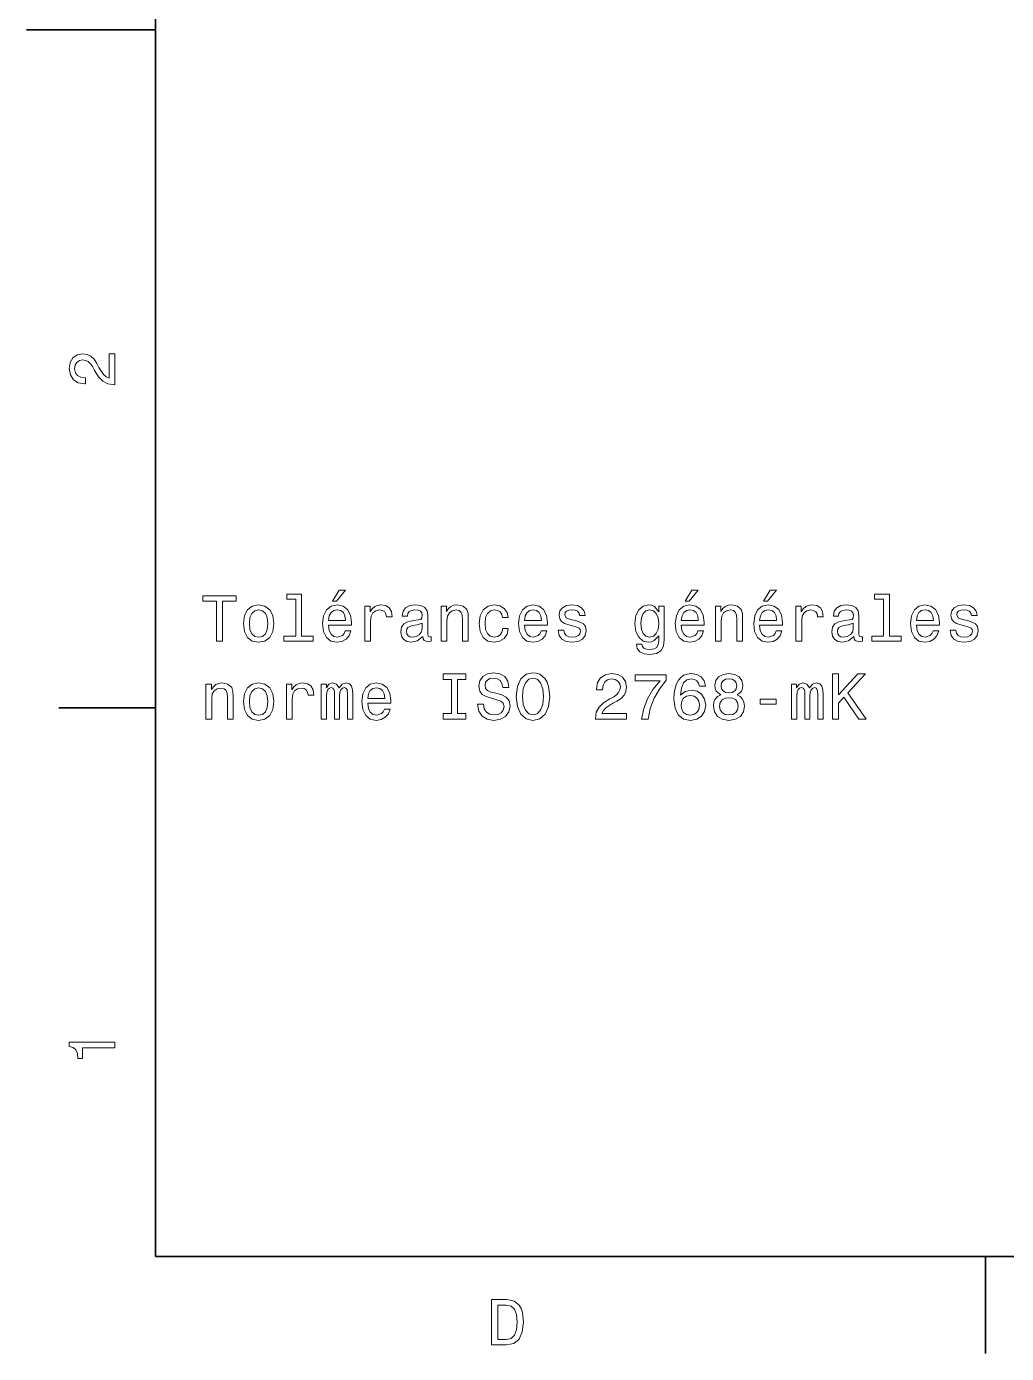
# Model space of a CAD drawing. Extents: x 0 to 297, y 0 to 210.
# Drawn here: x 0 to 75.9, y 2.5 to 105.3 of the extents above; entities that cross this region are included whole.
import ezdxf

# ---------------------------------------------------------------- set-up
doc = ezdxf.new("R2010")
doc.units = 0

msp = doc.modelspace()

# ---------------------------------------------------------------- linework, layer by layer
at = {"color": 7, "lineweight": 35}
for p, q in [((10, 200), (10, 10)), ((10, 10), (287, 10))]:
    msp.add_line(p, q, dxfattribs=at)
at = {"color": 7, "lineweight": 35, "ltscale": 0.25}
msp.add_line((10, 105), (0, 105), dxfattribs=at)
at = {"color": 7, "lineweight": 35, "ltscale": 0.1875}
for p, q in [((10, 52.5), (2.5, 52.5)), ((74.300003, 10), (74.300003, 2.5))]:
    msp.add_line(p, q, dxfattribs=at)
at = {"color": 7, "lineweight": 13}
for points in [[(6.833213, 77.519447), (6.833213, 79.925072), (6.399496, 79.925072), (6.399496, 78.023773), (6.162464, 78.129684), (5.965778, 78.311241), (5.607709, 78.871033), (5.456412, 79.168587), (5.239553, 79.501442), (4.987392, 79.738472), (4.689842, 79.874641), (4.351945, 79.925072), (3.928314, 79.839333), (3.595461, 79.602303), (3.383646, 79.239189), (3.307997, 78.770172), (3.393732, 78.286018), (3.630764, 77.91787), (4.009006, 77.680832), (4.508286, 77.600143), (4.578891, 77.600143), (4.578891, 78.059074), (4.538545, 78.059074), (4.195605, 78.104462), (3.943444, 78.240631), (3.782061, 78.457489), (3.726585, 78.744957), (3.777017, 79.03746), (3.903098, 79.254318), (4.099784, 79.395531), (4.346902, 79.445961), (4.578891, 79.41066), (4.775577, 79.314842), (4.947046, 79.153458), (5.098343, 78.931557), (5.259727, 78.634003), (5.572406, 78.139771), (5.90526, 77.791786), (6.308718, 77.585014), (6.818084, 77.519447)], [(14.715222, 57.676605), (15.179199, 57.676605), (15.179199, 60.752975), (16.238277, 60.752975), (16.238277, 61.176605), (13.651101, 61.176605), (13.651101, 60.752975), (14.715222, 60.752975)], [(20.857874, 60.924442), (20.857874, 58.049805), (19.945049, 58.049805), (19.945049, 57.676605), (22.209457, 57.676605), (22.209457, 58.049805), (21.301678, 58.049805), (21.301678, 61.297642), (20.161907, 61.297642), (20.161907, 60.924442)], [(23.707298, 60.752975), (24.004848, 60.752975), (24.705856, 61.610321), (24.21162, 61.610321)], [(51.031502, 60.752975), (51.329052, 60.752975), (52.03006, 61.610321), (51.535824, 61.610321)], [(57.103546, 60.752975), (57.401096, 60.752975), (58.102104, 61.610321), (57.607868, 61.610321)], [(66.398209, 60.924442), (66.398209, 58.049805), (65.48539, 58.049805), (65.48539, 57.676605), (67.749802, 57.676605), (67.749802, 58.049805), (66.842018, 58.049805), (66.842018, 61.297642), (65.702248, 61.297642), (65.702248, 60.924442)], [(16.808163, 59.028191), (16.888853, 58.412918), (17.120842, 57.959026), (17.488998, 57.676605), (17.983234, 57.580784), (18.472427, 57.676605), (18.840582, 57.953983), (19.072571, 58.407875), (19.158306, 59.028191), (19.072571, 59.643463), (18.840582, 60.102398), (18.472427, 60.379776), (17.983234, 60.48064), (17.488998, 60.379776), (17.120842, 60.097355), (16.888853, 59.643463)], [(17.262053, 59.033234), (17.307442, 59.487125), (17.448652, 59.814934), (17.675598, 60.016663), (17.983234, 60.087269), (18.285828, 60.016663), (18.512774, 59.819977), (18.653984, 59.487125), (18.704414, 59.033234), (18.653984, 58.574299), (18.512774, 58.241447), (18.285828, 58.039719), (17.983234, 57.974155), (17.675598, 58.039719), (17.448652, 58.241447), (17.307442, 58.574299)], [(23.39966, 58.902111), (25.174877, 58.902111), (25.17992, 59.108883), (25.099228, 59.688854), (24.877327, 60.12257), (24.5243, 60.384819), (24.055279, 60.48064), (23.596348, 60.379776), (23.24332, 60.097355), (23.016376, 59.63842), (22.935684, 59.033234), (23.011333, 58.412918), (23.238277, 57.959026), (23.58626, 57.676605), (24.04015, 57.580784), (24.433521, 57.646347), (24.756289, 57.817814), (24.99332, 58.090149), (25.129488, 58.453262), (24.690727, 58.453262), (24.599949, 58.251534), (24.468824, 58.100235), (24.095627, 57.979198), (23.808163, 58.034676), (23.591303, 58.211189), (23.450092, 58.49865), (23.39966, 58.886978)], [(23.39966, 59.275307), (23.455135, 59.623291), (23.591303, 59.880497), (23.798077, 60.036835), (24.07041, 60.092312), (24.3377, 60.036835), (24.544474, 59.880497), (24.670555, 59.623291), (24.715942, 59.275307)], [(26.213781, 57.676605), (26.657585, 57.676605), (26.657585, 59.224876), (26.702974, 59.598076), (26.839142, 59.865364), (27.061043, 60.026749), (27.358593, 60.082226), (27.580498, 60.046921), (27.746922, 59.946056), (27.847788, 59.77459), (27.883091, 59.542599), (28.331938, 59.542599), (28.27142, 59.951099), (28.104992, 60.243607), (27.827614, 60.42012), (27.449371, 60.48064), (27.192169, 60.440292), (26.970264, 60.339428), (26.773579, 60.167961), (26.617241, 59.93597), (26.617241, 60.384819), (26.213781, 60.384819)], [(30.692167, 58.029633), (30.692167, 58.0145), (30.717384, 57.843033), (30.793032, 57.721992), (31.110756, 57.626171), (31.357874, 57.666519), (31.357874, 58.009457), (31.251966, 57.994328), (31.110756, 58.059891), (31.085539, 58.26162), (31.085539, 59.663635), (31.025021, 60.021706), (30.848509, 60.273869), (30.540871, 60.425163), (30.107153, 60.48064), (29.683523, 60.42012), (29.370842, 60.24865), (29.174156, 59.981361), (29.108595, 59.628334), (29.108595, 59.598076), (29.50701, 59.598076), (29.542313, 59.809891), (29.653263, 59.961189), (29.83482, 60.051964), (30.092024, 60.087269), (30.339142, 60.062054), (30.515656, 59.986404), (30.621563, 59.855278), (30.656866, 59.673725), (30.636692, 59.461906), (30.556002, 59.355999), (30.354271, 59.305569), (29.97603, 59.265221), (29.542313, 59.174442), (29.234676, 59.013062), (29.05312, 58.760899), (28.997643, 58.387699), (29.048077, 58.054848), (29.204414, 57.807728), (29.456577, 57.65139), (29.80456, 57.595913), (30.273581, 57.70182)], [(32.1194, 57.676605), (32.563206, 57.676605), (32.563206, 59.240005), (32.608597, 59.598076), (32.754848, 59.860321), (32.981792, 60.021706), (33.284386, 60.082226), (33.526463, 60.031792), (33.677757, 59.895626), (33.753407, 59.668678), (33.778625, 59.366085), (33.778625, 57.676605), (34.222427, 57.676605), (34.222427, 59.456863), (34.202255, 59.814934), (34.111477, 60.112484), (33.813927, 60.384819), (33.349949, 60.48064), (33.092743, 60.445335), (32.875885, 60.349518), (32.689285, 60.188133), (32.54303, 59.971275), (32.54303, 60.384819), (32.1194, 60.384819)], [(36.880211, 59.487125), (37.31897, 59.487125), (37.228191, 59.890583), (37.011333, 60.208305), (36.673439, 60.404991), (36.234676, 60.48064), (35.750526, 60.379776), (35.38237, 60.097355), (35.150383, 59.63842), (35.069691, 59.023148), (35.14534, 58.412918), (35.372284, 57.959026), (35.730354, 57.676605), (36.219547, 57.580784), (36.653267, 57.656433), (36.991161, 57.868248), (37.223148, 58.201099), (37.324013, 58.644905), (36.900383, 58.644905), (36.824734, 58.362484), (36.683525, 58.150669), (36.481796, 58.019547), (36.234676, 57.979198), (35.92704, 58.044762), (35.705139, 58.24649), (35.56897, 58.574299), (35.523582, 59.038277), (35.56897, 59.492168), (35.710182, 59.819977), (35.937126, 60.021706), (36.234676, 60.092312), (36.496925, 60.046921), (36.693611, 59.930927), (36.824734, 59.739285)], [(38.579777, 58.902111), (40.354992, 58.902111), (40.360035, 59.108883), (40.279343, 59.688854), (40.057442, 60.12257), (39.704414, 60.384819), (39.235397, 60.48064), (38.776463, 60.379776), (38.423439, 60.097355), (38.196491, 59.63842), (38.115799, 59.033234), (38.191448, 58.412918), (38.418392, 57.959026), (38.766376, 57.676605), (39.220268, 57.580784), (39.61364, 57.646347), (39.936405, 57.817814), (40.173439, 58.090149), (40.309601, 58.453262), (39.870842, 58.453262), (39.780064, 58.251534), (39.648941, 58.100235), (39.275742, 57.979198), (38.988277, 58.034676), (38.77142, 58.211189), (38.630211, 58.49865), (38.579777, 58.886978)], [(38.579777, 59.275307), (38.635254, 59.623291), (38.77142, 59.880497), (38.978191, 60.036835), (39.250526, 60.092312), (39.517815, 60.036835), (39.724586, 59.880497), (39.85067, 59.623291), (39.896057, 59.275307)], [(42.553841, 59.255135), (42.125164, 59.355999), (41.807442, 59.471992), (41.701534, 59.709026), (41.731792, 59.875454), (41.8377, 59.99649), (42.009171, 60.07214), (42.256287, 60.102398), (42.49332, 60.07214), (42.67992, 59.981361), (42.800957, 59.845192), (42.851387, 59.663635), (43.285107, 59.663635), (43.285107, 59.673725), (43.209457, 60.001534), (43.002686, 60.258739), (42.67992, 60.42012), (42.256287, 60.48064), (41.827614, 60.42012), (41.514935, 60.253693), (41.318249, 60.006577), (41.257729, 59.693897), (41.303116, 59.391304), (41.444328, 59.179485), (41.676315, 59.028191), (42.014214, 58.922283), (42.50845, 58.801247), (42.811043, 58.675163), (42.891735, 58.574299), (42.921997, 58.423004), (42.876606, 58.236404), (42.755569, 58.095192), (42.558884, 58.004414), (42.296635, 57.974155), (42.019257, 58.004414), (41.817528, 58.110321), (41.681358, 58.281792), (41.625885, 58.518826), (41.197212, 58.518826), (41.267815, 58.115368), (41.474586, 57.822861), (41.802399, 57.646347), (42.256287, 57.580784), (42.730354, 57.646347), (43.078335, 57.822861), (43.29015, 58.105278), (43.365799, 58.473434), (43.310326, 58.791157), (43.153984, 59.008018), (42.896778, 59.149227)], [(49.407585, 57.797642), (49.407585, 60.384819), (48.983952, 60.384819), (48.983952, 59.946056), (48.635971, 60.344471), (48.424152, 60.445335), (48.187122, 60.48064), (47.75845, 60.379776), (47.425594, 60.097355), (47.208736, 59.643463), (47.133087, 59.033234), (47.208736, 58.417961), (47.425594, 57.964069), (47.75845, 57.676605), (48.187122, 57.580784), (48.429195, 57.616085), (48.630928, 57.706863), (48.983952, 58.090149), (48.983952, 57.706863), (48.943607, 57.40427), (48.832657, 57.187412), (48.620838, 57.061333), (48.303116, 57.015942), (48.025738, 57.046204), (47.829052, 57.121849), (47.713058, 57.252975), (47.677757, 57.429485), (47.249081, 57.429485), (47.249081, 57.409313), (47.314644, 57.086548), (47.516373, 56.844471), (47.839138, 56.688133), (48.277901, 56.632656), (48.802395, 56.708305), (49.150379, 56.92012), (49.347065, 57.288277)], [(47.592022, 59.033234), (47.637409, 59.482082), (47.773579, 59.814934), (47.985394, 60.01162), (48.267815, 60.082226), (48.565365, 60.01162), (48.787266, 59.814934), (48.923435, 59.482082), (48.973866, 59.033234), (48.923435, 58.574299), (48.787266, 58.24649), (48.565365, 58.044762), (48.267815, 57.979198), (47.985394, 58.044762), (47.773579, 58.24649), (47.637409, 58.579342)], [(50.723866, 58.902111), (52.499081, 58.902111), (52.504124, 59.108883), (52.423431, 59.688854), (52.20153, 60.12257), (51.848503, 60.384819), (51.379486, 60.48064), (50.920551, 60.379776), (50.567524, 60.097355), (50.34058, 59.63842), (50.259888, 59.033234), (50.335537, 58.412918), (50.562481, 57.959026), (50.910465, 57.676605), (51.364353, 57.580784), (51.757729, 57.646347), (52.080494, 57.817814), (52.317524, 58.090149), (52.453693, 58.453262), (52.014931, 58.453262), (51.924152, 58.251534), (51.79303, 58.100235), (51.41983, 57.979198), (51.132366, 58.034676), (50.915508, 58.211189), (50.774296, 58.49865), (50.723866, 58.886978)], [(50.723866, 59.275307), (50.779339, 59.623291), (50.915508, 59.880497), (51.12228, 60.036835), (51.394615, 60.092312), (51.661907, 60.036835), (51.868679, 59.880497), (51.994759, 59.623291), (52.040146, 59.275307)], [(53.371559, 57.676605), (53.815361, 57.676605), (53.815361, 59.240005), (53.860752, 59.598076), (54.007004, 59.860321), (54.233952, 60.021706), (54.536545, 60.082226), (54.778618, 60.031792), (54.929916, 59.895626), (55.005566, 59.668678), (55.030781, 59.366085), (55.030781, 57.676605), (55.474586, 57.676605), (55.474586, 59.456863), (55.454411, 59.814934), (55.363632, 60.112484), (55.066082, 60.384819), (54.602108, 60.48064), (54.344902, 60.445335), (54.128044, 60.349518), (53.941444, 60.188133), (53.795189, 59.971275), (53.795189, 60.384819), (53.371559, 60.384819)], [(56.79591, 58.902111), (58.571125, 58.902111), (58.576168, 59.108883), (58.495476, 59.688854), (58.273575, 60.12257), (57.920547, 60.384819), (57.45153, 60.48064), (56.992596, 60.379776), (56.639568, 60.097355), (56.412624, 59.63842), (56.331932, 59.033234), (56.407581, 58.412918), (56.634525, 57.959026), (56.98251, 57.676605), (57.436398, 57.580784), (57.829773, 57.646347), (58.152538, 57.817814), (58.389568, 58.090149), (58.525738, 58.453262), (58.086975, 58.453262), (57.996197, 58.251534), (57.865074, 58.100235), (57.491875, 57.979198), (57.204411, 58.034676), (56.987553, 58.211189), (56.84634, 58.49865), (56.79591, 58.886978)], [(56.79591, 59.275307), (56.851383, 59.623291), (56.987553, 59.880497), (57.194324, 60.036835), (57.46666, 60.092312), (57.733952, 60.036835), (57.940723, 59.880497), (58.066803, 59.623291), (58.11219, 59.275307)], [(59.610031, 57.676605), (60.053833, 57.676605), (60.053833, 59.224876), (60.099224, 59.598076), (60.23539, 59.865364), (60.457291, 60.026749), (60.754841, 60.082226), (60.976746, 60.046921), (61.143169, 59.946056), (61.244034, 59.77459), (61.279339, 59.542599), (61.728184, 59.542599), (61.667667, 59.951099), (61.50124, 60.243607), (61.223862, 60.42012), (60.845619, 60.48064), (60.588417, 60.440292), (60.366512, 60.339428), (60.169827, 60.167961), (60.013489, 59.93597), (60.013489, 60.384819), (59.610031, 60.384819)], [(64.088409, 58.029633), (64.088409, 58.0145), (64.113632, 57.843033), (64.189278, 57.721992), (64.507004, 57.626171), (64.75412, 57.666519), (64.75412, 58.009457), (64.648209, 57.994328), (64.507004, 58.059891), (64.481781, 58.26162), (64.481781, 59.663635), (64.421265, 60.021706), (64.244751, 60.273869), (63.937119, 60.425163), (63.503399, 60.48064), (63.079769, 60.42012), (62.76709, 60.24865), (62.570404, 59.981361), (62.504841, 59.628334), (62.504841, 59.598076), (62.903255, 59.598076), (62.93856, 59.809891), (63.049511, 59.961189), (63.231068, 60.051964), (63.48827, 60.087269), (63.73539, 60.062054), (63.911903, 59.986404), (64.017807, 59.855278), (64.053116, 59.673725), (64.032944, 59.461906), (63.952248, 59.355999), (63.750519, 59.305569), (63.372276, 59.265221), (62.93856, 59.174442), (62.63092, 59.013062), (62.449368, 58.760899), (62.39389, 58.387699), (62.444324, 58.054848), (62.600662, 57.807728), (62.852825, 57.65139), (63.200806, 57.595913), (63.669827, 57.70182)], [(68.940002, 58.902111), (70.71521, 58.902111), (70.720261, 59.108883), (70.639565, 59.688854), (70.417664, 60.12257), (70.064636, 60.384819), (69.595619, 60.48064), (69.136688, 60.379776), (68.783661, 60.097355), (68.556717, 59.63842), (68.476021, 59.033234), (68.551666, 58.412918), (68.77861, 57.959026), (69.126602, 57.676605), (69.58049, 57.580784), (69.973862, 57.646347), (70.296631, 57.817814), (70.533661, 58.090149), (70.66983, 58.453262), (70.231064, 58.453262), (70.140289, 58.251534), (70.009163, 58.100235), (69.635963, 57.979198), (69.348495, 58.034676), (69.131638, 58.211189), (68.990433, 58.49865), (68.940002, 58.886978)], [(68.940002, 59.275307), (68.995468, 59.623291), (69.131638, 59.880497), (69.338409, 60.036835), (69.610748, 60.092312), (69.878036, 60.036835), (70.084808, 59.880497), (70.210892, 59.623291), (70.256279, 59.275307)], [(72.914063, 59.255135), (72.485382, 59.355999), (72.167664, 59.471992), (72.061752, 59.709026), (72.09201, 59.875454), (72.197922, 59.99649), (72.369392, 60.07214), (72.616508, 60.102398), (72.853546, 60.07214), (73.040146, 59.981361), (73.161179, 59.845192), (73.211609, 59.663635), (73.645325, 59.663635), (73.645325, 59.673725), (73.569679, 60.001534), (73.362907, 60.258739), (73.040146, 60.42012), (72.616508, 60.48064), (72.187836, 60.42012), (71.875153, 60.253693), (71.678467, 60.006577), (71.61795, 59.693897), (71.663345, 59.391304), (71.80455, 59.179485), (72.036537, 59.028191), (72.374435, 58.922283), (72.868668, 58.801247), (73.171265, 58.675163), (73.251953, 58.574299), (73.282211, 58.423004), (73.236832, 58.236404), (73.115791, 58.095192), (72.919106, 58.004414), (72.65686, 57.974155), (72.379478, 58.004414), (72.17775, 58.110321), (72.04158, 58.281792), (71.986107, 58.518826), (71.557434, 58.518826), (71.628036, 58.115368), (71.834808, 57.822861), (72.162621, 57.646347), (72.616508, 57.580784), (73.090576, 57.646347), (73.438553, 57.822861), (73.650375, 58.105278), (73.726021, 58.473434), (73.670547, 58.791157), (73.514206, 59.008018), (73.257004, 59.149227)], [(30.641735, 58.624733), (30.581217, 58.362484), (30.419834, 58.160755), (30.177759, 58.029633), (29.880209, 57.984241), (29.688566, 58.009457), (29.552399, 58.090149), (29.466663, 58.231361), (29.441448, 58.428047), (29.46162, 58.604561), (29.542313, 58.73064), (29.865078, 58.871849), (30.273581, 58.932369), (30.641735, 59.053406)], [(64.037979, 58.624733), (63.977463, 58.362484), (63.816082, 58.160755), (63.574005, 58.029633), (63.276455, 57.984241), (63.084812, 58.009457), (62.948647, 58.090149), (62.862911, 58.231361), (62.837696, 58.428047), (62.857868, 58.604561), (62.93856, 58.73064), (63.261326, 58.871849), (63.669827, 58.932369), (64.037979, 59.053406)], [(32.931358, 52.053406), (32.285828, 52.053406), (32.285828, 51.629776), (34.040871, 51.629776), (34.040871, 52.053406), (33.39534, 52.053406), (33.39534, 54.706146), (34.040871, 54.706146), (34.040871, 55.129776), (32.285828, 55.129776), (32.285828, 54.706146), (32.931358, 54.706146)], [(35.402542, 52.784676), (34.943611, 52.784676), (35.044472, 52.250092), (35.296638, 51.85672), (35.684967, 51.61969), (36.209457, 51.533955), (36.728912, 51.614647), (37.117241, 51.836548), (37.364357, 52.184532), (37.455139, 52.643463), (37.37949, 53.057011), (37.167671, 53.324299), (36.824734, 53.500813), (36.365799, 53.631939), (35.972427, 53.72776), (35.715225, 53.838711), (35.56897, 54.000092), (35.523582, 54.252254), (35.56897, 54.479198), (35.700096, 54.650669), (35.901825, 54.766663), (36.179199, 54.807011), (36.461624, 54.756577), (36.683525, 54.620411), (36.829777, 54.393463), (36.900383, 54.085827), (37.359314, 54.085827), (37.359314, 54.095913), (37.278625, 54.569977), (37.041595, 54.923004), (36.668396, 55.144905), (36.16407, 55.220554), (35.710182, 55.144905), (35.357155, 54.93309), (35.130211, 54.605282), (35.049519, 54.181648), (35.115082, 53.803406), (35.306725, 53.546204), (35.609314, 53.374733), (36.022861, 53.24361), (36.431362, 53.127613), (36.738998, 53.016663), (36.925598, 52.855282), (36.991161, 52.593033), (36.930641, 52.325741), (36.7743, 52.124012), (36.53727, 51.997932), (36.229633, 51.957584), (35.886696, 52.013062), (35.624443, 52.174446), (35.458019, 52.436691)], [(37.939285, 53.379776), (38.030064, 52.593033), (38.292313, 52.013062), (38.700813, 51.654991), (39.235397, 51.533955), (39.764935, 51.654991), (40.178482, 52.013062), (40.435684, 52.593033), (40.531506, 53.379776), (40.435684, 54.161476), (40.324734, 54.479198), (40.178482, 54.741447), (39.764935, 55.099518), (39.512772, 55.190296), (39.235397, 55.225597), (38.69577, 55.099518), (38.28727, 54.74649), (38.030064, 54.166519)], [(38.423439, 53.379776), (38.478912, 53.990005), (38.64534, 54.438854), (38.902542, 54.711189), (39.235397, 54.807011), (39.563206, 54.711189), (39.820412, 54.433811), (39.986839, 53.984962), (40.047356, 53.379776), (39.986839, 52.769547), (39.820412, 52.320698), (39.563206, 52.048363), (39.235397, 51.957584), (38.902542, 52.048363), (38.64534, 52.320698), (38.478912, 52.764503)], [(44.076893, 51.629776), (46.482513, 51.629776), (46.482513, 52.063492), (44.581215, 52.063492), (44.687122, 52.300526), (44.868679, 52.497211), (45.428478, 52.855282), (45.726028, 53.006577), (46.05888, 53.223434), (46.295914, 53.475597), (46.432079, 53.773148), (46.482513, 54.111046), (46.396778, 54.534676), (46.159744, 54.867527), (45.796635, 55.079346), (45.327614, 55.154991), (44.843464, 55.069256), (44.475307, 54.832226), (44.238274, 54.453983), (44.157585, 53.954704), (44.157585, 53.884098), (44.616516, 53.884098), (44.616516, 53.924446), (44.661907, 54.267384), (44.798073, 54.519547), (45.014931, 54.680927), (45.302399, 54.736404), (45.594906, 54.68597), (45.811764, 54.559891), (45.952972, 54.363205), (46.003407, 54.116089), (45.968102, 53.884098), (45.87228, 53.687412), (45.710899, 53.515942), (45.488995, 53.364647), (45.191444, 53.203262), (44.697212, 52.890583), (44.349228, 52.557732), (44.142456, 52.15427), (44.076893, 51.644905)], [(47.642452, 51.629776), (48.151821, 51.629776), (48.318245, 52.46191), (48.610752, 53.238567), (49.0243, 53.959747), (49.563923, 54.63554), (49.563923, 55.054127), (47.163345, 55.054127), (47.163345, 54.595192), (49.079773, 54.595192), (48.525017, 53.91436), (48.10643, 53.203262), (47.813923, 52.446777)], [(52.589859, 54.186691), (52.494038, 54.595192), (52.272137, 54.897789), (51.929195, 55.089432), (51.485394, 55.154991), (51.187843, 55.11969), (50.930637, 55.023869), (50.703693, 54.867527), (50.512051, 54.645626), (50.360752, 54.368248), (50.249802, 54.030354), (50.179195, 53.631939), (50.159023, 53.18309), (50.239716, 52.466953), (50.486832, 51.947498), (50.88525, 51.634819), (51.429916, 51.528912), (51.919109, 51.61969), (52.292309, 51.85672), (52.534382, 52.229919), (52.620117, 52.703983), (52.534382, 53.18309), (52.302395, 53.551247), (51.944324, 53.783234), (51.500523, 53.863926), (51.021416, 53.763062), (50.663345, 53.475597), (50.738995, 54.030354), (50.900379, 54.428768), (51.147495, 54.665798), (51.490437, 54.74649), (51.742596, 54.706146), (51.934238, 54.600239), (52.060322, 54.423725), (52.125881, 54.186691)], [(53.790146, 53.515942), (53.532944, 53.374733), (53.35643, 53.178047), (53.24548, 52.930927), (53.210175, 52.633377), (53.290867, 52.184532), (53.522854, 51.836548), (53.901096, 51.614647), (54.415508, 51.528912), (54.924873, 51.614647), (55.303116, 51.836548), (55.535103, 52.184532), (55.620838, 52.633377), (55.580494, 52.930927), (55.474586, 53.178047), (55.29303, 53.374733), (55.040867, 53.515942), (55.242596, 53.636982), (55.383808, 53.803406), (55.46954, 54.005135), (55.499802, 54.252254), (55.419109, 54.610325), (55.207294, 54.897789), (54.864353, 55.084389), (54.415508, 55.154991), (53.961617, 55.084389), (53.618675, 54.897789), (53.401817, 54.610325), (53.326168, 54.252254), (53.351387, 54.005135), (53.437122, 53.803406)], [(53.805275, 54.21191), (53.845623, 54.433811), (53.96666, 54.605282), (54.158302, 54.711189), (54.415508, 54.751534), (54.667667, 54.711189), (54.85931, 54.605282), (54.980347, 54.433811), (55.025738, 54.21191), (54.980347, 53.984962), (54.85931, 53.808449), (54.667667, 53.692455), (54.415508, 53.657154), (54.158302, 53.697498), (53.96666, 53.808449), (53.845623, 53.984962)], [(62.429192, 51.629776), (62.893169, 51.629776), (62.893169, 52.875454), (63.306713, 53.319256), (64.481781, 51.629776), (65.046631, 51.629776), (63.634525, 53.657154), (65.006287, 55.129776), (64.391006, 55.129776), (62.893169, 53.510899), (62.893169, 55.129776), (62.429192, 55.129776)], [(13.903263, 51.629776), (14.347067, 51.629776), (14.347067, 53.193176), (14.392456, 53.551247), (14.53871, 53.813492), (14.765655, 53.974876), (15.068249, 54.035397), (15.310323, 53.984962), (15.46162, 53.848797), (15.537269, 53.621849), (15.562485, 53.319256), (15.562485, 51.629776), (16.006289, 51.629776), (16.006289, 53.410034), (15.986115, 53.768105), (15.895338, 54.065655), (15.597787, 54.33799), (15.13381, 54.433811), (14.876606, 54.398506), (14.659747, 54.302689), (14.473147, 54.141304), (14.326894, 53.924446), (14.326894, 54.33799), (13.903263, 54.33799)], [(16.808163, 52.981361), (16.888853, 52.366089), (17.120842, 51.912197), (17.488998, 51.629776), (17.983234, 51.533955), (18.472427, 51.629776), (18.840582, 51.907154), (19.072571, 52.361046), (19.158306, 52.981361), (19.072571, 53.596634), (18.840582, 54.055569), (18.472427, 54.332947), (17.983234, 54.433811), (17.488998, 54.332947), (17.120842, 54.050526), (16.888853, 53.596634)], [(17.262053, 52.986404), (17.307442, 53.440296), (17.448652, 53.768105), (17.675598, 53.969833), (17.983234, 54.04044), (18.285828, 53.969833), (18.512774, 53.773148), (18.653984, 53.440296), (18.704414, 52.986404), (18.653984, 52.52747), (18.512774, 52.194618), (18.285828, 51.992889), (17.983234, 51.927326), (17.675598, 51.992889), (17.448652, 52.194618), (17.307442, 52.52747)], [(20.141735, 51.629776), (20.585539, 51.629776), (20.585539, 53.178047), (20.630928, 53.551247), (20.767096, 53.818535), (20.988998, 53.979919), (21.286549, 54.035397), (21.50845, 54.000092), (21.674877, 53.899227), (21.775742, 53.72776), (21.811043, 53.49577), (22.259892, 53.49577), (22.199371, 53.90427), (22.032946, 54.196777), (21.755569, 54.373291), (21.377327, 54.433811), (21.120121, 54.393463), (20.89822, 54.292599), (20.701534, 54.121132), (20.545193, 53.889141), (20.545193, 54.33799), (20.141735, 54.33799)], [(22.83482, 51.629776), (23.24332, 51.629776), (23.24332, 53.440296), (23.268536, 53.712627), (23.344185, 53.909313), (23.460178, 54.025311), (23.611477, 54.070698), (23.732513, 54.030354), (23.813206, 53.929489), (23.85355, 53.758018), (23.868681, 53.531075), (23.868681, 51.629776), (24.251966, 51.629776), (24.251966, 53.440296), (24.277184, 53.707584), (24.352831, 53.90427), (24.473869, 54.025311), (24.625164, 54.070698), (24.746202, 54.030354), (24.826893, 53.929489), (24.877327, 53.531075), (24.877327, 51.629776), (25.285828, 51.629776), (25.285828, 53.500813), (25.260612, 53.889141), (25.17992, 54.186691), (25.018536, 54.368248), (24.756289, 54.433811), (24.448652, 54.332947), (24.21162, 54.04044), (24.025021, 54.327904), (23.712341, 54.433811), (23.424877, 54.332947), (23.228191, 54.050526), (23.228191, 54.33799), (22.83482, 54.33799)], [(26.435684, 52.855282), (28.210899, 52.855282), (28.215942, 53.062054), (28.13525, 53.642025), (27.913349, 54.075741), (27.560324, 54.33799), (27.091303, 54.433811), (26.63237, 54.332947), (26.279343, 54.050526), (26.052399, 53.591591), (25.971706, 52.986404), (26.047356, 52.366089), (26.2743, 51.912197), (26.622284, 51.629776), (27.076174, 51.533955), (27.469545, 51.599518), (27.792313, 51.770985), (28.029343, 52.04332), (28.165512, 52.406433), (27.726749, 52.406433), (27.635971, 52.204704), (27.504848, 52.053406), (27.131649, 51.932369), (26.844185, 51.987846), (26.627327, 52.16436), (26.486116, 52.45182), (26.435684, 52.840149)], [(26.435684, 53.228477), (26.491159, 53.576462), (26.627327, 53.833668), (26.834099, 53.990005), (27.106434, 54.045483), (27.373724, 53.990005), (27.580498, 53.833668), (27.706577, 53.576462), (27.751966, 53.228477)], [(52.130924, 52.69894), (52.075451, 52.381218), (51.934238, 52.139141), (51.707294, 51.97776), (51.424873, 51.927326), (51.127323, 51.97776), (50.900379, 52.134098), (50.754124, 52.376175), (50.708736, 52.693897), (50.759167, 53.006577), (50.900379, 53.24361), (51.132366, 53.394905), (51.445045, 53.450382), (51.717381, 53.394905), (51.934238, 53.248653), (52.075451, 53.01162)], [(59.26709, 51.629776), (59.675591, 51.629776), (59.675591, 53.440296), (59.700809, 53.712627), (59.776455, 53.909313), (59.892448, 54.025311), (60.043747, 54.070698), (60.164783, 54.030354), (60.245476, 53.929489), (60.285824, 53.758018), (60.300953, 53.531075), (60.300953, 51.629776), (60.684238, 51.629776), (60.684238, 53.440296), (60.709454, 53.707584), (60.785103, 53.90427), (60.906139, 54.025311), (61.057434, 54.070698), (61.178474, 54.030354), (61.259167, 53.929489), (61.309597, 53.531075), (61.309597, 51.629776), (61.718098, 51.629776), (61.718098, 53.500813), (61.692883, 53.889141), (61.61219, 54.186691), (61.450809, 54.368248), (61.18856, 54.433811), (60.880924, 54.332947), (60.64389, 54.04044), (60.457291, 54.327904), (60.144611, 54.433811), (59.857147, 54.332947), (59.660461, 54.050526), (59.660461, 54.33799), (59.26709, 54.33799)], [(53.694324, 52.643463), (53.739716, 52.910755), (53.885967, 53.112484), (54.112915, 53.24361), (54.415508, 53.288998), (54.713058, 53.24361), (54.940002, 53.112484), (55.086258, 52.910755), (55.136688, 52.643463), (55.086258, 52.355999), (54.940002, 52.139141), (54.713058, 51.997932), (54.415508, 51.952541), (54.112915, 51.997932), (53.885967, 52.139141), (53.739716, 52.355999)], [(56.841297, 52.784676), (58.06176, 52.784676), (58.06176, 53.18309), (56.841297, 53.18309)], [(6.833213, 26.159222), (6.833213, 26.618156), (3.307997, 26.618156), (3.307997, 26.275217), (3.615634, 26.184439), (3.822406, 26.002882), (3.943444, 25.725506), (3.98379, 25.34222), (4.341859, 25.34222), (4.341859, 26.159222)], [(37.194958, 6.666787), (36.029972, 6.666787), (36.029972, 3.166787), (37.194958, 3.166787), (37.744667, 3.277738), (38.153168, 3.615634), (38.405331, 4.165346), (38.496109, 4.916787), (38.415417, 5.683357), (38.314552, 5.985951), (38.173344, 6.228026), (37.764839, 6.555836), (37.497551, 6.636527)], [(37.159653, 6.248199), (37.542938, 6.17255), (37.805187, 5.940562), (37.961525, 5.527017), (38.011959, 4.916787), (37.956482, 4.326729), (37.800144, 3.913184), (37.532852, 3.666066), (37.159653, 3.585375), (36.498989, 3.585375), (36.498989, 6.248199)]]:
    msp.add_lwpolyline(points, close=True, dxfattribs=at)

doc.saveas('drawing.dxf')
